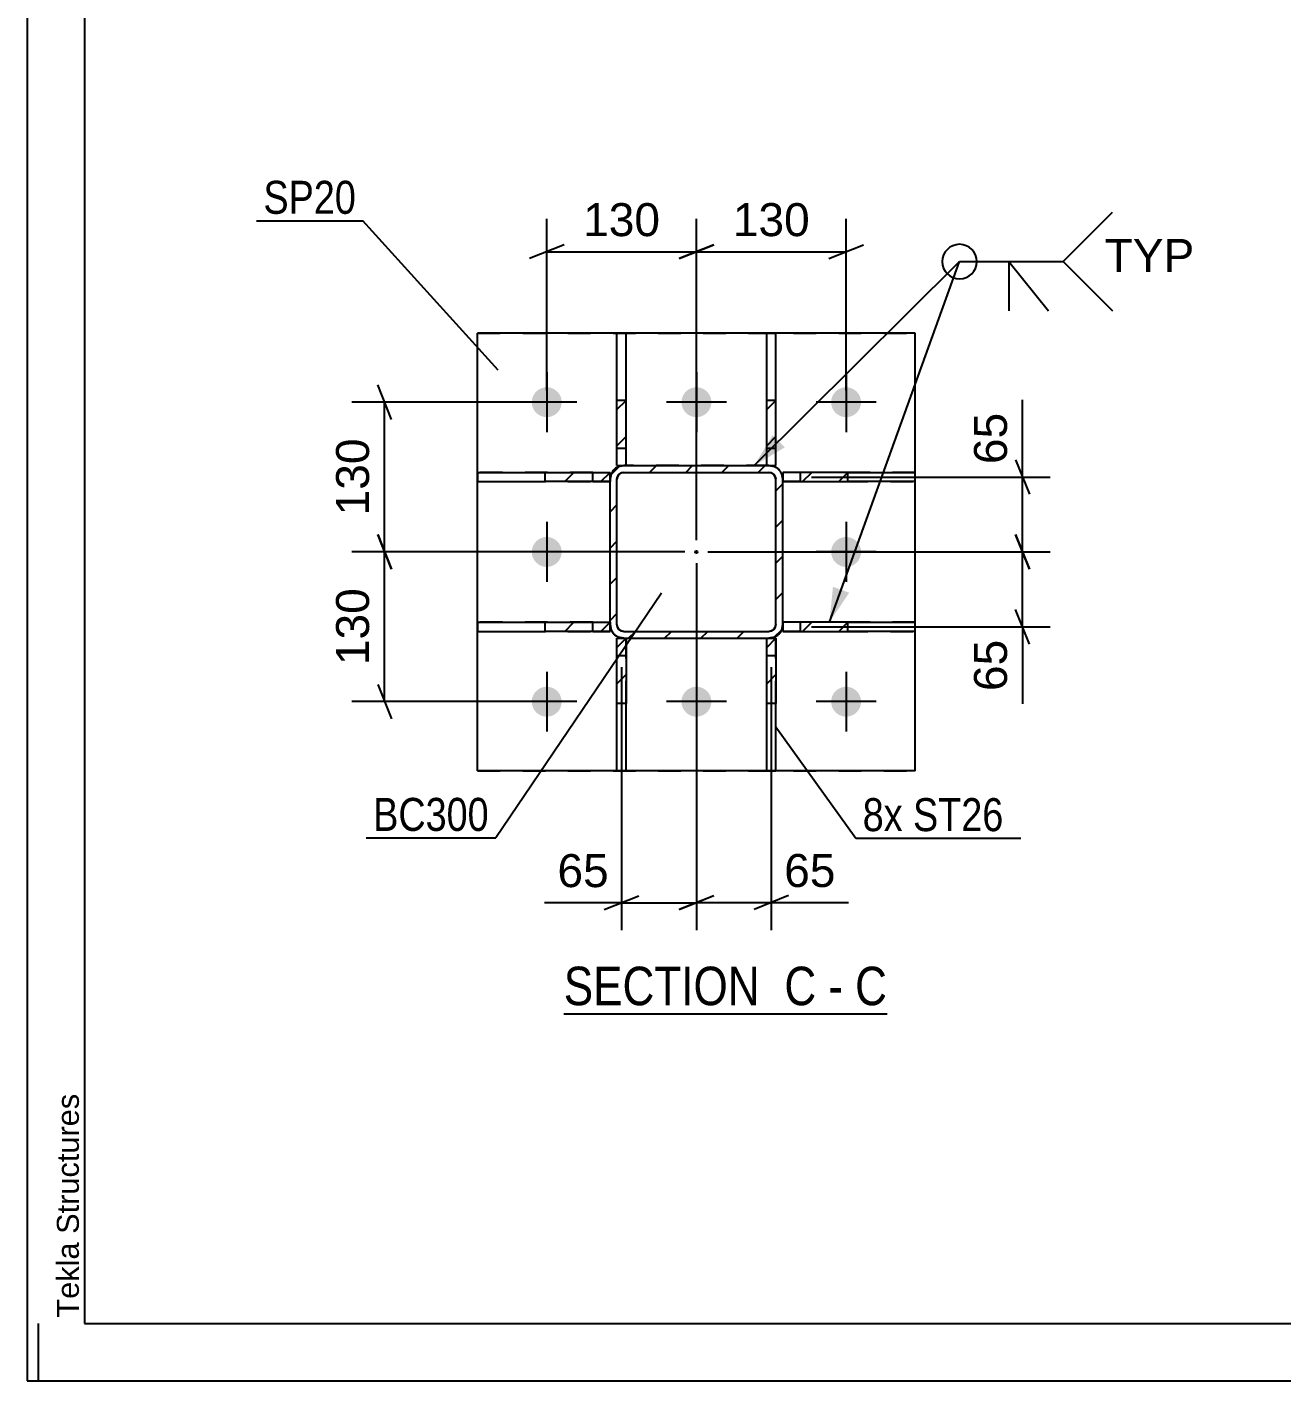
# Model space of a CAD drawing. Header units: millimetres. Extents: x -123 to 718, y -398 to 196.
# Drawn here: x -122.5 to -13.5, y -398.3 to -280.8 of the extents above; entities that cross this region are included whole.
import ezdxf

# ---------------------------------------------------------------- set-up
doc = ezdxf.new("R2010")
doc.units = ezdxf.units.MM
doc.linetypes.add('DXK_LINE_DOT2', pattern=[3.9198, 1.9599, -1.9599])
doc.linetypes.add('DXK_LINE_DOT3', pattern=[5.9187, 2.979, -0.9799, 0.9799, -0.9799])
doc.styles.add('Arial', font='ARIAL.TTF', dxfattribs={"height": 0.2})
doc.styles.add('Arial Narrow', font='ARIALN.TTF', dxfattribs={"height": 0.2})

# ---------------------------------------------------------------- blocks, each defined once
blk = doc.blocks.new('Unknown-318464438-1115')
at = {"color": 5, "linetype": 'Continuous'}
for p, q in [((-122.51, 195.71), (-122.51, -398.29)), ((-117.51, 190.71), (-117.51, -393.29)), ((-121.51, -398.29), (-121.51, -393.29)), ((-117.51, -393.29), (713.49, -393.29)), ((-122.51, -398.29), (718.49, -398.29))]:
    blk.add_line(p, q, dxfattribs=at)
at = {"color": 174, "linetype": 'Continuous', "style": 'Arial'}
blk.add_text('Tekla Structures', height=1.9102, rotation=90, dxfattribs=at).set_placement((-118.01, -392.79))
blk = doc.blocks.new('Unknown-318464438-16 - 2056')
at = {"color": 6, "linetype": 'Continuous'}
blk.add_line((-75.9, -366.42), (-47.83, -366.42), dxfattribs=at)
at = {"color": 0, "linetype": 'Continuous'}
for points in [[(-57.79, -365.67), (-57.79, -362.17), (-75.9, -362.17), (-75.9, -365.67)], [(-53.97, -365.67), (-53.97, -362.17), (-56.74, -362.17), (-56.74, -365.67)], [(-51.65, -365.67), (-51.65, -362.17), (-52.92, -362.17), (-52.92, -365.67)], [(-47.83, -365.67), (-47.83, -362.17), (-50.6, -362.17), (-50.6, -365.67)]]:
    blk.add_wipeout(points, dxfattribs=at)
at = {"color": 7, "linetype": 'Continuous', "style": 'Arial Narrow'}
for s, p in [('SECTION ', (-75.9, -365.67)), ('C', (-56.74, -365.67)), ('C', (-50.6, -365.67)), ('-', (-52.92, -365.67))]:
    blk.add_text(s, height=3.34, dxfattribs=at).set_placement(p)
blk = doc.blocks.new('Part-318464438-2272 - 2056')
at = {"linetype": 'Continuous'}
h = blk.add_hatch(dxfattribs=at)
h.set_pattern_fill('', scale=0.7, style=0, pattern_type=0)
h.set_pattern_definition([(45, (-71.8814, -319.424), (-1.57154, 1.57154), [])])
h.paths.add_polyline_path([(-71.88, -320.22), (-71.88, -319.42), (-77.53, -319.42), (-77.53, -320.22)])
at = {"color": 2, "linetype": 'Continuous'}
for p, q in [((-83.38, -319.42), (-77.53, -319.42)), ((-83.38, -319.42), (-83.38, -320.22)), ((-77.53, -319.42), (-71.88, -319.42)), ((-77.53, -320.22), (-77.53, -319.42)), ((-71.88, -319.42), (-71.88, -319.42)), ((-71.88, -319.42), (-71.88, -320.22)), ((-83.38, -320.22), (-77.53, -320.22)), ((-71.88, -320.22), (-77.53, -320.22)), ((-71.88, -320.22), (-71.88, -320.22))]:
    blk.add_line(p, q, dxfattribs=at)
at = {"color": 7, "linetype": 'DXK_LINE_DOT2'}
for p, q in [((-73.38, -319.42), (-83.38, -319.42)), ((-73.38, -320.22), (-73.38, -319.42)), ((-73.38, -319.42), (-71.88, -319.42)), ((-71.88, -320.22), (-71.88, -319.42)), ((-83.38, -320.22), (-73.38, -320.22)), ((-73.38, -320.22), (-71.88, -320.22))]:
    blk.add_line(p, q, dxfattribs=at)
blk = doc.blocks.new('Part-318464438-2159 - 2056')
at = {"linetype": 'Continuous'}
h = blk.add_hatch(dxfattribs=at)
h.set_pattern_fill('', scale=0.7, style=0, pattern_type=0)
h.set_pattern_definition([(45, (-70.4812, -313.171), (-1.57154, 1.57154), [])])
h.paths.add_polyline_path([(-70.48, -318.82), (-70.48, -313.17), (-71.28, -313.17), (-71.28, -318.82)])
at = {"color": 2, "linetype": 'Continuous'}
for p, q in [((-71.28, -307.32), (-70.48, -307.32)), ((-71.28, -313.17), (-71.28, -307.32)), ((-70.48, -313.17), (-70.48, -307.32)), ((-71.28, -318.82), (-71.28, -313.17)), ((-70.48, -313.17), (-71.28, -313.17)), ((-70.48, -318.82), (-70.48, -313.17)), ((-71.28, -318.82), (-71.28, -318.82)), ((-71.28, -318.82), (-70.48, -318.82)), ((-70.48, -318.82), (-70.48, -318.82))]:
    blk.add_line(p, q, dxfattribs=at)
at = {"color": 7, "linetype": 'DXK_LINE_DOT2'}
for p, q in [((-71.28, -318.82), (-71.28, -313.17)), ((-70.48, -318.82), (-70.48, -313.17)), ((-71.28, -317.32), (-70.48, -317.32)), ((-71.28, -318.82), (-70.48, -318.82))]:
    blk.add_line(p, q, dxfattribs=at)
blk = doc.blocks.new('Part-318464438-2212 - 2056')
at = {"color": 2, "linetype": 'Continuous'}
for p, q in [((-83.38, -345.32), (-83.38, -307.32)), ((-45.38, -307.32), (-83.38, -307.32)), ((-45.38, -345.32), (-45.38, -307.32)), ((-83.38, -345.32), (-83.38, -345.32)), ((-45.38, -345.32), (-83.38, -345.32)), ((-45.38, -345.32), (-45.38, -345.32))]:
    blk.add_line(p, q, dxfattribs=at)
at = {"color": 7, "linetype": 'DXK_LINE_DOT2'}
for p, q in [((-83.38, -307.32), (-45.38, -307.32)), ((-83.38, -345.32), (-45.38, -345.32)), ((-45.38, -345.32), (-45.38, -345.32))]:
    blk.add_line(p, q, dxfattribs=at)
blk = doc.blocks.new('Part-318464438-2164 - 2056')
at = {"linetype": 'Continuous'}
h = blk.add_hatch(dxfattribs=at)
h.set_pattern_fill('', scale=0.7, style=0, pattern_type=0)
h.set_pattern_definition([(45, (-57.4817, -313.171), (-1.57154, 1.57154), [])])
h.paths.add_polyline_path([(-57.48, -318.82), (-57.48, -313.17), (-58.28, -313.17), (-58.28, -318.82)])
at = {"color": 2, "linetype": 'Continuous'}
for p, q in [((-58.28, -307.32), (-57.48, -307.32)), ((-58.28, -313.17), (-58.28, -307.32)), ((-57.48, -313.17), (-57.48, -307.32)), ((-58.28, -318.82), (-58.28, -313.17)), ((-57.48, -313.17), (-58.28, -313.17)), ((-57.48, -318.82), (-57.48, -313.17)), ((-58.28, -318.82), (-58.28, -318.82)), ((-58.28, -318.82), (-57.48, -318.82)), ((-57.48, -318.82), (-57.48, -318.82))]:
    blk.add_line(p, q, dxfattribs=at)
at = {"color": 7, "linetype": 'DXK_LINE_DOT2'}
for p, q in [((-58.28, -318.82), (-58.28, -313.17)), ((-57.48, -318.82), (-57.48, -313.17)), ((-58.28, -317.32), (-57.48, -317.32)), ((-58.28, -318.82), (-57.48, -318.82))]:
    blk.add_line(p, q, dxfattribs=at)
blk = doc.blocks.new('Part-318464438-2169 - 2056')
at = {"linetype": 'Continuous'}
h = blk.add_hatch(dxfattribs=at)
h.set_pattern_fill('', scale=0.7, style=0, pattern_type=0)
h.set_pattern_definition([(45, (-70.4812, -333.824), (-1.57154, 1.57154), [])])
h.paths.add_polyline_path([(-70.48, -339.48), (-70.48, -333.82), (-71.28, -333.82), (-71.28, -339.48)])
at = {"color": 2, "linetype": 'Continuous'}
for p, q in [((-71.28, -333.82), (-71.28, -333.82)), ((-71.28, -339.48), (-71.28, -333.82)), ((-71.28, -333.82), (-70.48, -333.82)), ((-70.48, -333.82), (-70.48, -333.82)), ((-70.48, -333.82), (-70.48, -339.48)), ((-71.28, -345.32), (-71.28, -339.48)), ((-70.48, -339.48), (-71.28, -339.48)), ((-70.48, -345.32), (-70.48, -339.48)), ((-71.28, -345.32), (-70.48, -345.32))]:
    blk.add_line(p, q, dxfattribs=at)
at = {"color": 7, "linetype": 'DXK_LINE_DOT2'}
for p, q in [((-71.28, -339.48), (-71.28, -333.82)), ((-71.28, -333.82), (-70.48, -333.82)), ((-70.48, -339.48), (-70.48, -333.82)), ((-71.28, -335.32), (-70.48, -335.32))]:
    blk.add_line(p, q, dxfattribs=at)
blk = doc.blocks.new('Part-318464438-2174 - 2056')
at = {"linetype": 'Continuous'}
h = blk.add_hatch(dxfattribs=at)
h.set_pattern_fill('', scale=0.7, style=0, pattern_type=0)
h.set_pattern_definition([(45, (-57.4817, -333.824), (-1.57154, 1.57154), [])])
h.paths.add_polyline_path([(-57.48, -339.48), (-57.48, -333.82), (-58.28, -333.82), (-58.28, -339.48)])
at = {"color": 2, "linetype": 'Continuous'}
for p, q in [((-58.28, -333.82), (-58.28, -333.82)), ((-58.28, -339.48), (-58.28, -333.82)), ((-58.28, -333.82), (-57.48, -333.82)), ((-57.48, -333.82), (-57.48, -333.82)), ((-57.48, -333.82), (-57.48, -339.48)), ((-58.28, -345.32), (-58.28, -339.48)), ((-57.48, -339.48), (-58.28, -339.48)), ((-57.48, -345.32), (-57.48, -339.48)), ((-58.28, -345.32), (-57.48, -345.32))]:
    blk.add_line(p, q, dxfattribs=at)
at = {"color": 7, "linetype": 'DXK_LINE_DOT2'}
for p, q in [((-58.28, -339.48), (-58.28, -333.82)), ((-58.28, -333.82), (-57.48, -333.82)), ((-57.48, -339.48), (-57.48, -333.82)), ((-58.28, -335.32), (-57.48, -335.32))]:
    blk.add_line(p, q, dxfattribs=at)
blk = doc.blocks.new('Bolt-318464438-2253 - 2056')
at = {"linetype": 'Continuous'}
for points in [[(-76.08, -313.32), (-76.11, -313.59), (-76.19, -313.85), (-76.33, -314.09), (-76.51, -314.29), (-76.73, -314.45), (-76.98, -314.56), (-77.25, -314.62), (-77.52, -314.62), (-77.78, -314.56), (-78.03, -314.45), (-78.25, -314.29), (-78.43, -314.09), (-78.57, -313.85), (-78.65, -313.59), (-78.68, -313.32), (-78.65, -313.05), (-78.57, -312.8), (-78.43, -312.56), (-78.25, -312.36), (-78.03, -312.2), (-77.78, -312.09), (-77.52, -312.03), (-77.25, -312.03), (-76.98, -312.09), (-76.73, -312.2), (-76.51, -312.36), (-76.33, -312.56), (-76.19, -312.8), (-76.11, -313.05)], [(-63.08, -313.32), (-63.11, -313.59), (-63.19, -313.85), (-63.33, -314.09), (-63.51, -314.29), (-63.73, -314.45), (-63.98, -314.56), (-64.25, -314.62), (-64.52, -314.62), (-64.78, -314.56), (-65.03, -314.45), (-65.25, -314.29), (-65.43, -314.09), (-65.57, -313.85), (-65.65, -313.59), (-65.68, -313.32), (-65.65, -313.05), (-65.57, -312.8), (-65.43, -312.56), (-65.25, -312.36), (-65.03, -312.2), (-64.78, -312.09), (-64.52, -312.03), (-64.25, -312.03), (-63.98, -312.09), (-63.73, -312.2), (-63.51, -312.36), (-63.33, -312.56), (-63.19, -312.8), (-63.11, -313.05)], [(-50.08, -313.32), (-50.11, -313.59), (-50.19, -313.85), (-50.33, -314.09), (-50.51, -314.29), (-50.73, -314.45), (-50.98, -314.56), (-51.25, -314.62), (-51.52, -314.62), (-51.78, -314.56), (-52.03, -314.45), (-52.25, -314.29), (-52.43, -314.09), (-52.57, -313.85), (-52.65, -313.59), (-52.68, -313.32), (-52.65, -313.05), (-52.57, -312.8), (-52.43, -312.56), (-52.25, -312.36), (-52.03, -312.2), (-51.78, -312.09), (-51.52, -312.03), (-51.25, -312.03), (-50.98, -312.09), (-50.73, -312.2), (-50.51, -312.36), (-50.33, -312.56), (-50.19, -312.8), (-50.11, -313.05)], [(-76.08, -326.32), (-76.11, -326.59), (-76.19, -326.85), (-76.33, -327.09), (-76.51, -327.29), (-76.73, -327.45), (-76.98, -327.56), (-77.25, -327.62), (-77.52, -327.62), (-77.78, -327.56), (-78.03, -327.45), (-78.25, -327.29), (-78.43, -327.09), (-78.57, -326.85), (-78.65, -326.59), (-78.68, -326.32), (-78.65, -326.05), (-78.57, -325.8), (-78.43, -325.56), (-78.25, -325.36), (-78.03, -325.2), (-77.78, -325.09), (-77.52, -325.03), (-77.25, -325.03), (-76.98, -325.09), (-76.73, -325.2), (-76.51, -325.36), (-76.33, -325.56), (-76.19, -325.8), (-76.11, -326.05)], [(-50.08, -326.32), (-50.11, -326.59), (-50.19, -326.85), (-50.33, -327.09), (-50.51, -327.29), (-50.73, -327.45), (-50.98, -327.56), (-51.25, -327.62), (-51.52, -327.62), (-51.78, -327.56), (-52.03, -327.45), (-52.25, -327.29), (-52.43, -327.09), (-52.57, -326.85), (-52.65, -326.59), (-52.68, -326.32), (-52.65, -326.05), (-52.57, -325.8), (-52.43, -325.56), (-52.25, -325.36), (-52.03, -325.2), (-51.78, -325.09), (-51.52, -325.03), (-51.25, -325.03), (-50.98, -325.09), (-50.73, -325.2), (-50.51, -325.36), (-50.33, -325.56), (-50.19, -325.8), (-50.11, -326.05)], [(-76.08, -339.32), (-76.11, -339.59), (-76.19, -339.85), (-76.33, -340.09), (-76.51, -340.29), (-76.73, -340.45), (-76.98, -340.56), (-77.25, -340.62), (-77.52, -340.62), (-77.78, -340.56), (-78.03, -340.45), (-78.25, -340.29), (-78.43, -340.09), (-78.57, -339.85), (-78.65, -339.59), (-78.68, -339.32), (-78.65, -339.05), (-78.57, -338.8), (-78.43, -338.56), (-78.25, -338.36), (-78.03, -338.2), (-77.78, -338.09), (-77.52, -338.03), (-77.25, -338.03), (-76.98, -338.09), (-76.73, -338.2), (-76.51, -338.36), (-76.33, -338.56), (-76.19, -338.8), (-76.11, -339.05)], [(-63.08, -339.32), (-63.11, -339.59), (-63.19, -339.85), (-63.33, -340.09), (-63.51, -340.29), (-63.73, -340.45), (-63.98, -340.56), (-64.25, -340.62), (-64.52, -340.62), (-64.78, -340.56), (-65.03, -340.45), (-65.25, -340.29), (-65.43, -340.09), (-65.57, -339.85), (-65.65, -339.59), (-65.68, -339.32), (-65.65, -339.05), (-65.57, -338.8), (-65.43, -338.56), (-65.25, -338.36), (-65.03, -338.2), (-64.78, -338.09), (-64.52, -338.03), (-64.25, -338.03), (-63.98, -338.09), (-63.73, -338.2), (-63.51, -338.36), (-63.33, -338.56), (-63.19, -338.8), (-63.11, -339.05)], [(-50.08, -339.32), (-50.11, -339.59), (-50.19, -339.85), (-50.33, -340.09), (-50.51, -340.29), (-50.73, -340.45), (-50.98, -340.56), (-51.25, -340.62), (-51.52, -340.62), (-51.78, -340.56), (-52.03, -340.45), (-52.25, -340.29), (-52.43, -340.09), (-52.57, -339.85), (-52.65, -339.59), (-52.68, -339.32), (-52.65, -339.05), (-52.57, -338.8), (-52.43, -338.56), (-52.25, -338.36), (-52.03, -338.2), (-51.78, -338.09), (-51.52, -338.03), (-51.25, -338.03), (-50.98, -338.09), (-50.73, -338.2), (-50.51, -338.36), (-50.33, -338.56), (-50.19, -338.8), (-50.11, -339.05)]]:
    blk.add_hatch(color=1, dxfattribs=at).paths.add_polyline_path(points)
at = {"color": 1, "linetype": 'Continuous'}
for p, q in [((-77.38, -310.72), (-77.38, -315.92)), ((-64.38, -310.72), (-64.38, -315.92)), ((-51.38, -310.72), (-51.38, -315.92)), ((-74.78, -313.32), (-79.98, -313.32)), ((-61.78, -313.32), (-66.98, -313.32)), ((-48.78, -313.32), (-53.98, -313.32)), ((-77.38, -323.72), (-77.38, -328.92)), ((-51.38, -323.72), (-51.38, -328.92)), ((-74.78, -326.32), (-79.98, -326.32)), ((-48.78, -326.32), (-53.98, -326.32)), ((-77.38, -336.72), (-77.38, -341.92)), ((-64.38, -336.72), (-64.38, -341.92)), ((-51.38, -336.72), (-51.38, -341.92)), ((-74.78, -339.32), (-79.98, -339.32)), ((-61.78, -339.32), (-66.98, -339.32)), ((-48.78, -339.32), (-53.98, -339.32))]:
    blk.add_line(p, q, dxfattribs=at)
blk = doc.blocks.new('Part-318464438-2267 - 2056')
at = {"linetype": 'Continuous'}
h = blk.add_hatch(dxfattribs=at)
h.set_pattern_fill('', scale=0.7, style=0, pattern_type=0)
h.set_pattern_definition([(45, (-71.8814, -332.424), (-1.57154, 1.57154), [])])
h.paths.add_polyline_path([(-71.88, -333.22), (-71.88, -332.42), (-77.53, -332.42), (-77.53, -333.22)])
at = {"color": 2, "linetype": 'Continuous'}
for p, q in [((-83.38, -332.42), (-77.53, -332.42)), ((-83.38, -332.42), (-83.38, -333.22)), ((-77.53, -332.42), (-71.88, -332.42)), ((-77.53, -333.22), (-77.53, -332.42)), ((-71.88, -332.42), (-71.88, -332.42)), ((-71.88, -332.42), (-71.88, -333.22)), ((-83.38, -333.22), (-77.53, -333.22)), ((-71.88, -333.22), (-77.53, -333.22)), ((-71.88, -333.22), (-71.88, -333.22))]:
    blk.add_line(p, q, dxfattribs=at)
at = {"color": 7, "linetype": 'DXK_LINE_DOT2'}
for p, q in [((-73.38, -332.42), (-83.38, -332.42)), ((-73.38, -333.22), (-73.38, -332.42)), ((-73.38, -332.42), (-71.88, -332.42)), ((-71.88, -333.22), (-71.88, -332.42)), ((-83.38, -333.22), (-73.38, -333.22)), ((-73.38, -333.22), (-71.88, -333.22))]:
    blk.add_line(p, q, dxfattribs=at)
blk = doc.blocks.new('Part-318464438-2277 - 2056')
at = {"linetype": 'Continuous'}
h = blk.add_hatch(dxfattribs=at)
h.set_pattern_fill('', scale=0.7, style=0, pattern_type=0)
h.set_pattern_definition([(45, (-51.228, -332.424), (-1.57154, 1.57154), [])])
h.paths.add_polyline_path([(-51.23, -333.22), (-51.23, -332.42), (-56.88, -332.42), (-56.88, -333.22)])
at = {"color": 2, "linetype": 'Continuous'}
for p, q in [((-56.88, -332.42), (-56.88, -332.42)), ((-51.23, -332.42), (-56.88, -332.42)), ((-56.88, -332.42), (-56.88, -333.22)), ((-51.23, -332.42), (-45.38, -332.42)), ((-51.23, -333.22), (-51.23, -332.42)), ((-45.38, -333.22), (-45.38, -332.42)), ((-56.88, -333.22), (-56.88, -333.22)), ((-56.88, -333.22), (-51.23, -333.22)), ((-45.38, -333.22), (-51.23, -333.22))]:
    blk.add_line(p, q, dxfattribs=at)
at = {"color": 7, "linetype": 'DXK_LINE_DOT2'}
for p, q in [((-55.38, -332.42), (-56.88, -332.42)), ((-56.88, -333.22), (-56.88, -332.42)), ((-55.38, -332.42), (-55.38, -333.22)), ((-45.38, -332.42), (-55.38, -332.42)), ((-55.38, -333.22), (-56.88, -333.22)), ((-55.38, -333.22), (-45.38, -333.22))]:
    blk.add_line(p, q, dxfattribs=at)
blk = doc.blocks.new('Part-318464438-2282 - 2056')
at = {"linetype": 'Continuous'}
h = blk.add_hatch(dxfattribs=at)
h.set_pattern_fill('', scale=0.7, style=0, pattern_type=0)
h.set_pattern_definition([(45, (-51.2282, -319.424), (-1.57154, 1.57154), [])])
h.paths.add_polyline_path([(-51.23, -320.22), (-51.23, -319.42), (-56.88, -319.42), (-56.88, -320.22)])
at = {"color": 2, "linetype": 'Continuous'}
for p, q in [((-56.88, -319.42), (-56.88, -319.42)), ((-51.23, -319.42), (-56.88, -319.42)), ((-56.88, -319.42), (-56.88, -320.22)), ((-51.23, -319.42), (-45.38, -319.42)), ((-51.23, -320.22), (-51.23, -319.42)), ((-45.38, -320.22), (-45.38, -319.42)), ((-56.88, -320.22), (-56.88, -320.22)), ((-56.88, -320.22), (-51.23, -320.22)), ((-45.38, -320.22), (-51.23, -320.22))]:
    blk.add_line(p, q, dxfattribs=at)
at = {"color": 7, "linetype": 'DXK_LINE_DOT2'}
for p, q in [((-55.38, -319.42), (-56.88, -319.42)), ((-56.88, -320.22), (-56.88, -319.42)), ((-55.38, -319.42), (-55.38, -320.22)), ((-45.38, -319.42), (-55.38, -319.42)), ((-55.38, -320.22), (-56.88, -320.22)), ((-55.38, -320.22), (-45.38, -320.22))]:
    blk.add_line(p, q, dxfattribs=at)
blk = doc.blocks.new('Part-318464438-2300 - 2056')
at = {"linetype": 'Continuous'}
h = blk.add_hatch(dxfattribs=at)
h.set_pattern_fill('', scale=0.7, style=0, pattern_type=0)
h.set_pattern_definition([(45, (-57.6226, -333.7327), (-1.57154, 1.57154), [])])
h.paths.add_polyline_path([(-58.08, -333.82), (-57.62, -333.73), (-57.23, -333.47), (-56.97, -333.08), (-56.88, -332.62), (-56.88, -320.02), (-56.97, -319.56), (-57.23, -319.18), (-57.62, -318.92), (-58.08, -318.82), (-70.68, -318.82), (-71.14, -318.92), (-71.53, -319.18), (-71.79, -319.56), (-71.88, -320.02), (-71.88, -332.62), (-71.79, -333.08), (-71.53, -333.47), (-71.14, -333.73), (-70.68, -333.82)])
h.paths.add_polyline_path([(-70.68, -333.22), (-70.91, -333.18), (-71.11, -333.05), (-71.24, -332.85), (-71.28, -332.62), (-71.28, -320.02), (-71.24, -319.79), (-71.11, -319.6), (-70.91, -319.47), (-70.68, -319.42), (-58.08, -319.42), (-57.85, -319.47), (-57.66, -319.6), (-57.53, -319.79), (-57.48, -320.02), (-57.48, -332.62), (-57.53, -332.85), (-57.66, -333.05), (-57.85, -333.18), (-58.08, -333.22)])
blk.add_hatch(color=246, dxfattribs=at).paths.add_polyline_path([(-64.38, -326.42, -1), (-64.38, -326.22, -1)])
at = {"color": 7, "linetype": 'DXK_LINE_DOT2'}
for p, q in [((-71.88, -320.02), (-71.79, -319.56)), ((-71.11, -319.6), (-71.24, -319.79)), ((-71.14, -318.92), (-70.68, -318.82)), ((-70.91, -319.47), (-71.11, -319.6)), ((-70.68, -319.42), (-70.91, -319.47)), ((-58.08, -318.82), (-70.68, -318.82)), ((-70.68, -319.42), (-58.08, -319.42)), ((-58.08, -318.82), (-57.62, -318.92)), ((-57.85, -319.47), (-58.08, -319.42)), ((-57.66, -319.6), (-57.85, -319.47)), ((-57.53, -319.79), (-57.66, -319.6)), ((-56.97, -319.56), (-56.88, -320.02)), ((-71.88, -332.62), (-71.88, -320.02)), ((-71.24, -319.79), (-71.28, -320.02)), ((-71.28, -332.62), (-71.28, -320.02)), ((-57.48, -320.02), (-57.53, -319.79)), ((-57.48, -332.62), (-57.48, -320.02)), ((-56.88, -332.62), (-56.88, -320.02)), ((-71.79, -333.08), (-71.88, -332.62)), ((-71.28, -332.62), (-71.24, -332.85)), ((-71.24, -332.85), (-71.11, -333.05)), ((-70.68, -333.82), (-71.14, -333.73)), ((-71.11, -333.05), (-70.91, -333.18)), ((-70.91, -333.18), (-70.68, -333.22)), ((-70.68, -333.22), (-58.08, -333.22)), ((-58.08, -333.22), (-57.85, -333.18)), ((-57.62, -333.73), (-58.08, -333.82)), ((-57.85, -333.18), (-57.66, -333.05)), ((-57.66, -333.05), (-57.53, -332.85)), ((-57.53, -332.85), (-57.48, -332.62)), ((-56.88, -332.62), (-56.97, -333.08)), ((-70.68, -333.82), (-58.08, -333.82))]:
    blk.add_line(p, q, dxfattribs=at)
at = {"color": 2, "linetype": 'Continuous'}
for p, q in [((-71.79, -319.56), (-71.88, -320.02)), ((-71.24, -319.79), (-71.11, -319.6)), ((-70.68, -318.82), (-71.14, -318.92)), ((-71.11, -319.6), (-70.91, -319.47)), ((-70.91, -319.47), (-70.68, -319.42)), ((-70.68, -318.82), (-70.68, -318.82)), ((-70.68, -318.82), (-58.08, -318.82)), ((-70.68, -319.42), (-70.68, -319.42)), ((-70.68, -319.42), (-58.08, -319.42)), ((-58.08, -318.82), (-58.08, -318.82)), ((-57.62, -318.92), (-58.08, -318.82)), ((-58.08, -319.42), (-58.08, -319.42)), ((-58.08, -319.42), (-57.85, -319.47)), ((-57.85, -319.47), (-57.66, -319.6)), ((-57.66, -319.6), (-57.53, -319.79)), ((-56.88, -320.02), (-56.97, -319.56)), ((-71.88, -320.02), (-71.88, -320.02)), ((-71.88, -332.62), (-71.88, -320.02)), ((-71.28, -320.02), (-71.24, -319.79)), ((-71.28, -320.02), (-71.28, -320.02)), ((-71.28, -332.62), (-71.28, -320.02)), ((-57.53, -319.79), (-57.48, -320.02)), ((-57.48, -320.02), (-57.48, -320.02)), ((-57.48, -332.62), (-57.48, -320.02)), ((-56.88, -320.02), (-56.88, -320.02)), ((-56.88, -332.62), (-56.88, -320.02)), ((-71.88, -332.62), (-71.88, -332.62)), ((-71.88, -332.62), (-71.79, -333.08)), ((-71.28, -332.62), (-71.28, -332.62)), ((-71.24, -332.85), (-71.28, -332.62)), ((-71.11, -333.05), (-71.24, -332.85)), ((-71.14, -333.73), (-70.68, -333.82)), ((-70.91, -333.18), (-71.11, -333.05)), ((-70.68, -333.22), (-70.91, -333.18)), ((-70.68, -333.22), (-70.68, -333.22)), ((-70.68, -333.22), (-58.08, -333.22)), ((-57.85, -333.18), (-58.08, -333.22)), ((-58.08, -333.22), (-58.08, -333.22)), ((-58.08, -333.82), (-57.62, -333.73)), ((-57.66, -333.05), (-57.85, -333.18)), ((-57.53, -332.85), (-57.66, -333.05)), ((-57.48, -332.62), (-57.53, -332.85)), ((-57.48, -332.62), (-57.48, -332.62)), ((-56.97, -333.08), (-56.88, -332.62)), ((-56.88, -332.62), (-56.88, -332.62)), ((-70.68, -333.82), (-70.68, -333.82)), ((-70.68, -333.82), (-58.08, -333.82)), ((-58.08, -333.82), (-58.08, -333.82))]:
    blk.add_line(p, q, dxfattribs=at)
at = {"color": 7, "linetype": 'DXK_LINE_DOT3'}
blk.add_line((-64.38, -326.32), (-64.38, -326.32), dxfattribs=at)
at = {"color": 246, "linetype": 'DXK_LINE_DOT2'}
blk.add_line((-64.38, -326.32), (-64.38, -326.32), dxfattribs=at)
at = {"color": 246, "linetype": 'Continuous'}
blk.add_circle((-64.38, -326.32), 0.1, dxfattribs=at)
at = {"color": 7, "linetype": 'DXK_LINE_DOT2'}
for centre, start, end in [((-70.68, -320.02), 112.5, 157.5), ((-58.08, -320.02), 22.5, 67.5), ((-70.68, -332.62), 202.5, 247.5), ((-58.08, -332.62), 292.5, 337.5)]:
    blk.add_arc(centre, 1.2, start, end, dxfattribs=at)
at = {"color": 2, "linetype": 'Continuous'}
for centre, start, end in [((-70.68, -320.02), 112.5, 157.5), ((-58.08, -320.02), 22.5, 67.5), ((-70.68, -332.62), 202.5, 247.5), ((-58.08, -332.62), 292.5, 337.5)]:
    blk.add_arc(centre, 1.2, start, end, dxfattribs=at)
blk = doc.blocks.new('StraightDimension-318464438-2438 - 2056')
at = {"color": 7, "linetype": 'Continuous'}
for p, q in [((-77.38, -312.32), (-77.38, -297.41)), ((-64.38, -325.31), (-64.38, -297.41)), ((-75.88, -299.66), (-78.88, -300.86)), ((-65.88, -300.86), (-62.88, -299.66)), ((-77.38, -300.26), (-64.38, -300.26))]:
    blk.add_line(p, q, dxfattribs=at)
at = {"color": 0}
blk.add_wipeout([(-66.95, -299.51), (-66.95, -295.31), (-74.82, -295.31), (-74.82, -299.51)], dxfattribs=at)
at = {"color": 3, "style": 'Arial'}
blk.add_text('130', height=2.865, dxfattribs=at).set_placement((-74.22, -298.91))
blk = doc.blocks.new('StraightDimension-318464438-2332 - 2056')
at = {"color": 7, "linetype": 'Continuous'}
for p, q in [((-36.66, -324.81), (-35.46, -327.81)), ((-63.38, -326.31), (-33.66, -326.31)), ((-36.06, -332.82), (-36.06, -326.31)), ((-35.46, -334.32), (-36.66, -331.32)), ((-54.38, -332.82), (-33.66, -332.82)), ((-36.06, -332.82), (-36.06, -339.52)), ((-36.06, -332.82), (-36.06, -339.52))]:
    blk.add_line(p, q, dxfattribs=at)
at = {"color": 0}
blk.add_wipeout([(-36.81, -333.35), (-41.01, -333.35), (-41.01, -339), (-36.81, -339)], dxfattribs=at)
at = {"color": 3, "style": 'Arial'}
blk.add_text('65', height=2.865, rotation=90.0002, dxfattribs=at).set_placement((-37.41, -338.4))
blk = doc.blocks.new('StraightDimension-318464438-2421 - 2056')
at = {"color": 7, "linetype": 'Continuous'}
for p, q in [((-64.38, -325.31), (-64.38, -297.41)), ((-51.38, -312.32), (-51.38, -297.41)), ((-62.88, -299.66), (-65.88, -300.86)), ((-52.88, -300.86), (-49.88, -299.66)), ((-64.38, -300.26), (-51.38, -300.26))]:
    blk.add_line(p, q, dxfattribs=at)
at = {"color": 0}
blk.add_wipeout([(-53.95, -299.51), (-53.95, -295.31), (-61.82, -295.31), (-61.82, -299.51)], dxfattribs=at)
at = {"color": 3, "style": 'Arial'}
blk.add_text('130', height=2.865, dxfattribs=at).set_placement((-61.22, -298.91))
blk = doc.blocks.new('StraightDimension-318464438-2407 - 2056')
at = {"color": 7, "linetype": 'Continuous'}
for p, q in [((-64.38, -327.31), (-64.38, -359.16)), ((-57.88, -336.32), (-57.88, -359.16)), ((-65.88, -357.36), (-62.88, -356.16)), ((-64.38, -356.76), (-57.88, -356.76)), ((-56.38, -356.16), (-59.38, -357.36)), ((-57.88, -356.76), (-51.18, -356.76)), ((-57.88, -356.76), (-51.18, -356.76))]:
    blk.add_line(p, q, dxfattribs=at)
at = {"color": 0}
blk.add_wipeout([(-51.71, -356.01), (-51.71, -351.81), (-57.36, -351.81), (-57.36, -356.01)], dxfattribs=at)
at = {"color": 3, "style": 'Arial'}
blk.add_text('65', height=2.865, dxfattribs=at).set_placement((-56.76, -355.41))
blk = doc.blocks.new('StraightDimension-318464438-2345 - 2056')
at = {"color": 7, "linetype": 'Continuous'}
for p, q in [((-36.06, -319.82), (-36.06, -313.13)), ((-36.06, -319.82), (-36.06, -313.13)), ((-36.66, -318.32), (-35.46, -321.32)), ((-54.38, -319.82), (-33.66, -319.82)), ((-36.06, -326.31), (-36.06, -319.82)), ((-35.46, -327.81), (-36.66, -324.81)), ((-63.38, -326.31), (-33.66, -326.31))]:
    blk.add_line(p, q, dxfattribs=at)
at = {"color": 0}
blk.add_wipeout([(-36.81, -313.65), (-41.01, -313.65), (-41.01, -319.3), (-36.81, -319.3)], dxfattribs=at)
at = {"color": 3, "style": 'Arial'}
blk.add_text('65', height=2.865, rotation=90.0002, dxfattribs=at).set_placement((-37.41, -318.7))
blk = doc.blocks.new('StraightDimension-318464438-2359 - 2056')
at = {"color": 7, "linetype": 'Continuous'}
for p, q in [((-90.86, -327.81), (-92.06, -324.81)), ((-65.38, -326.31), (-94.31, -326.31)), ((-91.46, -339.32), (-91.46, -326.31)), ((-92.06, -337.82), (-90.86, -340.82)), ((-78.38, -339.32), (-94.31, -339.32))]:
    blk.add_line(p, q, dxfattribs=at)
at = {"color": 0}
blk.add_wipeout([(-92.21, -328.88), (-96.41, -328.88), (-96.41, -336.75), (-92.21, -336.75)], dxfattribs=at)
at = {"color": 3, "style": 'Arial'}
blk.add_text('130', height=2.865, rotation=90.0002, dxfattribs=at).set_placement((-92.81, -336.15))
blk = doc.blocks.new('StraightDimension-318464438-2376 - 2056')
at = {"color": 7, "linetype": 'Continuous'}
for p, q in [((-90.86, -314.82), (-92.06, -311.82)), ((-78.38, -313.32), (-94.31, -313.32)), ((-91.46, -326.31), (-91.46, -313.32)), ((-92.06, -324.81), (-90.86, -327.81)), ((-65.38, -326.31), (-94.31, -326.31))]:
    blk.add_line(p, q, dxfattribs=at)
at = {"color": 0}
blk.add_wipeout([(-92.21, -315.88), (-96.41, -315.88), (-96.41, -323.75), (-92.21, -323.75)], dxfattribs=at)
at = {"color": 3, "style": 'Arial'}
blk.add_text('130', height=2.865, rotation=90.0002, dxfattribs=at).set_placement((-92.81, -323.15))
blk = doc.blocks.new('StraightDimension-318464438-2394 - 2056')
at = {"color": 7, "linetype": 'Continuous'}
for p, q in [((-64.38, -327.31), (-64.38, -359.17)), ((-70.88, -336.32), (-70.88, -359.17)), ((-70.88, -356.77), (-77.58, -356.77)), ((-70.88, -356.77), (-77.58, -356.77)), ((-72.38, -357.37), (-69.38, -356.17)), ((-70.88, -356.77), (-64.38, -356.77)), ((-62.88, -356.17), (-65.88, -357.37))]:
    blk.add_line(p, q, dxfattribs=at)
at = {"color": 0}
blk.add_wipeout([(-71.41, -356.02), (-71.41, -351.82), (-77.05, -351.82), (-77.05, -356.02)], dxfattribs=at)
at = {"color": 3, "style": 'Arial'}
blk.add_text('65', height=2.865, dxfattribs=at).set_placement((-76.45, -355.42))
blk = doc.blocks.new('Mark-318464438-2208 - 2056')
at = {"color": 30, "linetype": 'Continuous'}
for p in [(-102.58, -297.57), (-81.59, -310.53)]:
    blk.add_line(p, (-93.34, -297.57), dxfattribs=at)
at = {"color": 0}
blk.add_wipeout([(-93.94, -296.97), (-93.94, -293.97), (-101.98, -293.97), (-101.98, -296.97)], dxfattribs=at)
blk.add_wipeout([(-93.94, -296.97), (-93.94, -293.97), (-101.98, -293.97), (-101.98, -296.97)], dxfattribs=at)
at = {"color": 3, "style": 'Arial Narrow'}
blk.add_text('SP20', height=2.863, dxfattribs=at).set_placement((-101.98, -296.97))
blk = doc.blocks.new('Mark-318464438-2296 - 2056')
at = {"color": 30, "linetype": 'Continuous'}
for p in [(-67.42, -329.9), (-93.05, -351.14)]:
    blk.add_line(p, (-81.8, -351.14), dxfattribs=at)
at = {"color": 0}
blk.add_wipeout([(-82.4, -350.54), (-82.4, -347.54), (-92.45, -347.54), (-92.45, -350.54)], dxfattribs=at)
blk.add_wipeout([(-82.4, -350.54), (-82.4, -347.54), (-92.45, -347.54), (-92.45, -350.54)], dxfattribs=at)
at = {"color": 3, "style": 'Arial Narrow'}
blk.add_text('BC300', height=2.863, dxfattribs=at).set_placement((-92.45, -350.54))
blk = doc.blocks.new('WeldMark-318464438-2455 - 2056')
at = {"linetype": 'Continuous'}
for points in [[(-56.7, -317.24), (-59.36, -318.82), (-57.76, -316.18)], [(-51.11, -329.86), (-52.83, -332.42), (-52.52, -329.35)]]:
    blk.add_hatch(color=30, dxfattribs=at).paths.add_polyline_path(points)
at = {"color": 30, "linetype": 'Continuous'}
for p, q in [((-59.36, -318.82), (-41.53, -301.12)), ((-52.83, -332.42), (-41.53, -301.12)), ((-41.53, -301.12), (-32.53, -301.12))]:
    blk.add_line(p, q, dxfattribs=at)
at = {"color": 3, "linetype": 'Continuous'}
for q in [(-33.81, -305.4), (-37.24, -305.4)]:
    blk.add_line((-37.24, -301.12), q, dxfattribs=at)
for start, end in [(90, 270), (270, 90)]:
    blk.add_arc((-41.53, -301.12), 1.5, start, end, dxfattribs=at)
at = {"color": 0, "linetype": 'Continuous'}
blk.add_wipeout([(-21.15, -302.02), (-21.15, -299.02), (-28.93, -299.02), (-28.93, -302.02)], dxfattribs=at)
blk.add_wipeout([(-21.15, -302.02), (-21.15, -299.02), (-28.93, -299.02), (-28.93, -302.02)], dxfattribs=at)
at = {"color": 3, "linetype": 'Continuous'}
for q in [(-28.24, -296.83), (-28.24, -305.4)]:
    blk.add_line((-32.53, -301.12), q, dxfattribs=at)
at = {"color": 3, "linetype": 'Continuous', "style": 'Arial'}
blk.add_text('TYP', height=2.865, dxfattribs=at).set_placement((-28.93, -302.02))
blk = doc.blocks.new('MarkSet-318464438-2485 - 2056')
at = {"color": 30, "linetype": 'Continuous'}
for p, q in [((-57.48, -341.51), (-50.54, -351.16)), ((-50.54, -351.16), (-36.21, -351.16))]:
    blk.add_line(p, q, dxfattribs=at)
at = {"color": 0}
for points in [[(-46.47, -350.56), (-46.47, -347.56), (-49.94, -347.56), (-49.94, -350.56)], [(-37.71, -350.56), (-37.71, -347.56), (-45.57, -347.56), (-45.57, -350.56)]]:
    blk.add_wipeout(points, dxfattribs=at)
for points in [[(-46.47, -350.56), (-46.47, -347.56), (-49.94, -347.56), (-49.94, -350.56)], [(-37.71, -350.56), (-37.71, -347.56), (-45.57, -347.56), (-45.57, -350.56)]]:
    blk.add_wipeout(points, dxfattribs=at)
at = {"color": 3, "style": 'Arial Narrow'}
for s, p in [('8x', (-49.94, -350.56)), ('ST26', (-45.57, -350.56))]:
    blk.add_text(s, height=2.863, dxfattribs=at).set_placement(p)

msp = doc.modelspace()

# ---------------------------------------------------------------- block references
for name in ['Unknown-318464438-1115', 'Part-318464438-2212 - 2056', 'Part-318464438-2159 - 2056', 'Part-318464438-2164 - 2056', 'Bolt-318464438-2253 - 2056', 'Part-318464438-2272 - 2056', 'Part-318464438-2300 - 2056', 'Part-318464438-2282 - 2056', 'Part-318464438-2267 - 2056', 'Part-318464438-2277 - 2056', 'Part-318464438-2169 - 2056', 'Part-318464438-2174 - 2056']:
    msp.add_blockref(name, (0, 0))

# ---------------------------------------------------------------- next in the draw order: block references
for name in ['Mark-318464438-2208 - 2056', 'StraightDimension-318464438-2438 - 2056', 'Unknown-318464438-16 - 2056']:
    msp.add_blockref(name, (0, 0))

# ---------------------------------------------------------------- next in the draw order: block references
msp.add_blockref('StraightDimension-318464438-2332 - 2056', (0, 0))

# ---------------------------------------------------------------- next in the draw order: block references
for name in ['StraightDimension-318464438-2421 - 2056', 'StraightDimension-318464438-2407 - 2056']:
    msp.add_blockref(name, (0, 0))

# ---------------------------------------------------------------- next in the draw order: block references
for name in ['StraightDimension-318464438-2345 - 2056', 'StraightDimension-318464438-2359 - 2056', 'MarkSet-318464438-2485 - 2056']:
    msp.add_blockref(name, (0, 0))

# ---------------------------------------------------------------- next in the draw order: block references
for name in ['WeldMark-318464438-2455 - 2056', 'StraightDimension-318464438-2376 - 2056']:
    msp.add_blockref(name, (0, 0))

# ---------------------------------------------------------------- next in the draw order: block references
msp.add_blockref('StraightDimension-318464438-2394 - 2056', (0, 0))

# ---------------------------------------------------------------- next in the draw order: block references
msp.add_blockref('Mark-318464438-2296 - 2056', (0, 0))

doc.saveas('drawing.dxf')
